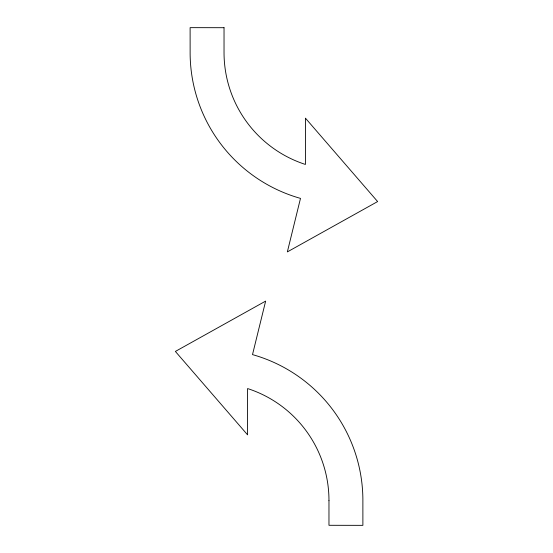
<?xml version="1.0" encoding="UTF-8"?>
<svg xmlns="http://www.w3.org/2000/svg" width="553" height="553" viewBox="0 0 553 553"><rect width="100%" height="100%" fill="white"/><g stroke="black" fill="none" stroke-linecap="round" stroke-linejoin="round"><path stroke-width="0.83" d="M224.034 27.705L224.034 52.307A117.589 117.589 0 0 0 305.422 164.448L305.422 118.142L377.623 201.562L287.353 251.905L300.493 198.389A151.501 151.501 0 0 1 190.128 54.021L190.114 27.65L224.034 27.705M328.966 500.693L328.966 525.295L362.886 525.35L362.879 498.979A151.501 151.501 0 0 0 252.507 354.611L265.647 301.095L175.377 351.438L247.578 434.858L247.578 388.552A117.589 117.589 0 0 1 328.966 500.693"/></g></svg>
